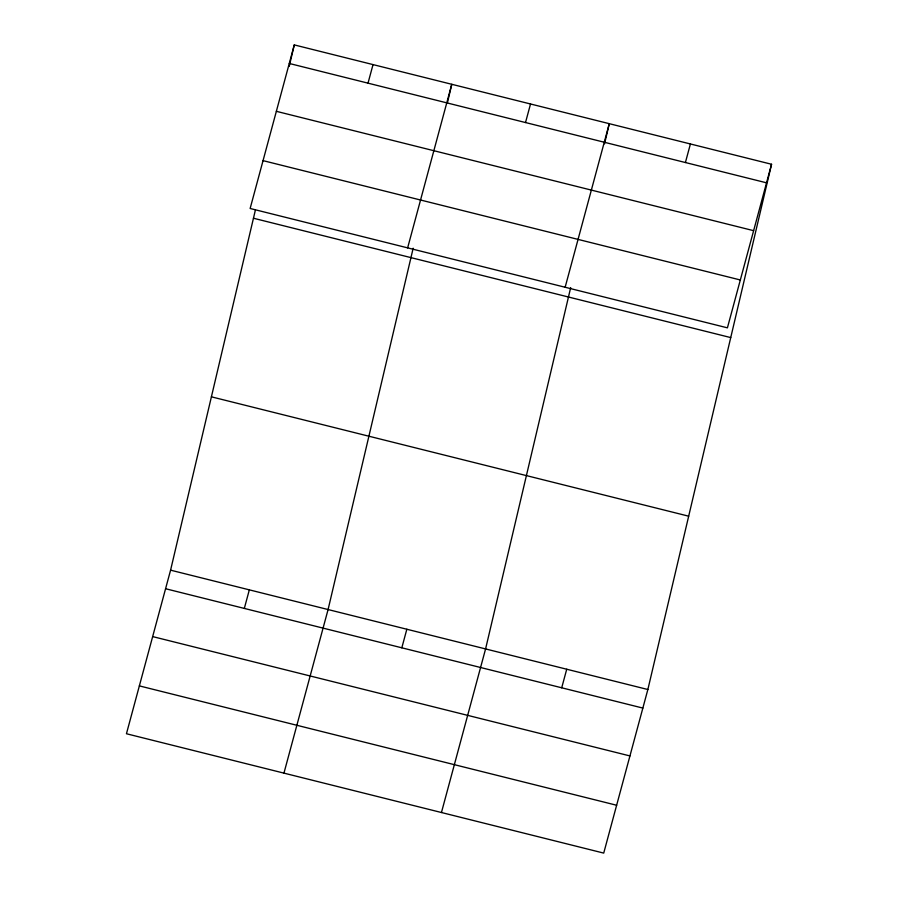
<?xml version="1.0" encoding="UTF-8"?>
<svg xmlns="http://www.w3.org/2000/svg" width="898" height="898" viewBox="0 0 898 898"><rect width="100%" height="100%" fill="white"/><g stroke="black" fill="none" stroke-linecap="round" stroke-linejoin="round"><path stroke-width="1.35" d="M771.55 164.255L727.414 327.837L250.138 208.482L294.275 44.9L771.55 164.255L647.862 689.518L603.725 853.1L126.45 733.745L170.586 570.163L255.358 210.177M289.212 66.396L294.275 44.9M413.17 248.218L328.084 609.551L283.948 773.133M447.35 103.102L451.773 84.289L407.636 247.87M570.679 287.607L485.582 648.94L441.446 812.522M604.534 143.826L609.282 123.677L565.145 287.248M368.012 83.155L373.029 64.589M244.323 608.429L249.33 589.863M525.521 122.543L530.527 103.977M401.821 647.817L406.839 629.251M685.41 162.527L690.416 143.961M561.71 687.801L566.728 669.235M289.268 63.466L766.544 182.822M276.348 111.318L753.635 230.674M263.047 160.63L740.334 279.974M253.461 218.236L730.736 337.592M211.4 396.826L688.676 516.182M170.586 570.163L647.862 689.518M165.569 588.729L642.856 708.084M152.66 636.592L629.936 755.936M139.358 685.892L616.634 805.248"/></g></svg>
